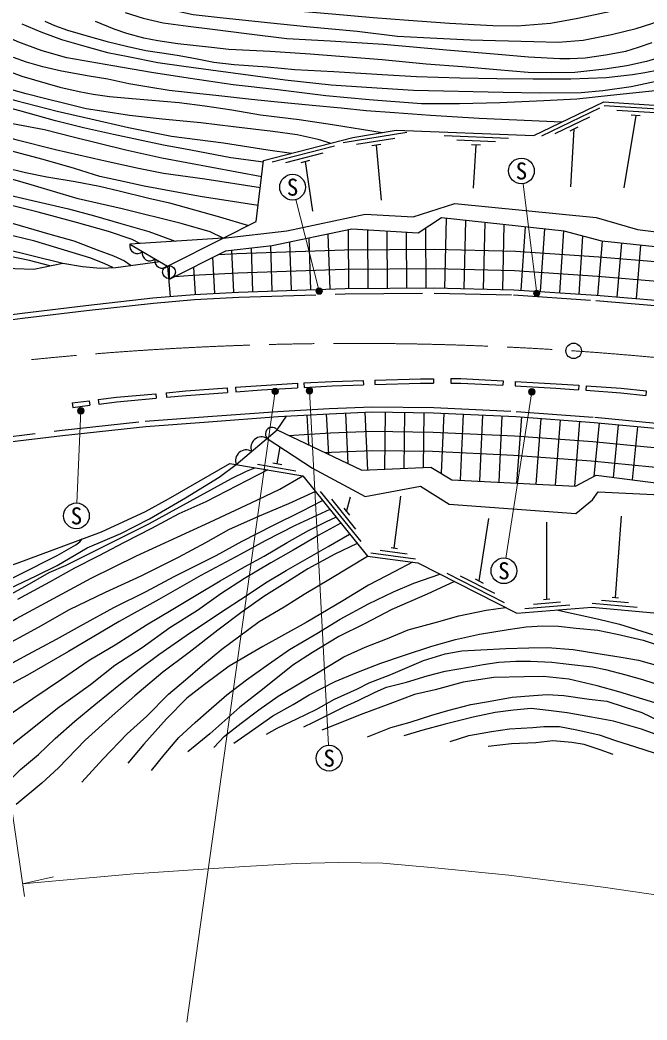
# Model space of a CAD drawing. Units: millimetres, scale not verified. Extents: x 40000 to 680000, y 20000 to 380000.
# Drawn here: x 135234 to 183936, y 262209 to 339906 of the extents above; entities that cross this region are included whole.
import ezdxf
from ezdxf.enums import TextEntityAlignment as Align

# ---------------------------------------------------------------- set-up
doc = ezdxf.new("R2010")
doc.units = ezdxf.units.MM
doc.header["$LTSCALE"] = 1000
doc.linetypes.add('CHAIN', pattern=[18.5, 12, -1.5, 3.5, -1.5])
doc.linetypes.add('DASHED', pattern=[7.5, 6, -1.5])
for name, color, linetype, lineweight in [('M-BGD', 7, 'Continuous', 25), ('M-BMK', 2, 'CHAIN', 13), ('M-BMK-SRVR', 3, 'Continuous', 25), ('M-STR-HTXT', 7, 'Continuous', 13), ('M-STR-STRC', 7, 'Continuous', 25)]:
    doc.layers.add(name, color=color, linetype=linetype, lineweight=lineweight)
doc.styles.add('ＭＳ ゴシック', font='')
doc.styles.get('ＭＳ ゴシック').set_extended_font_data('MS Gothic')

msp = doc.modelspace()

# ---------------------------------------------------------------- hatches: boundary and pattern name
at = {"layer": 'M-STR-HTXT'}
for points in [[(158600, 319058, -1), (158341, 318630, -0.41421), (158257, 318974, -0.41421)], [(175524, 318860, -1), (175214, 318468, -0.41421), (175173, 318820, -0.41421)], [(155270, 311175, -1), (154831, 310936, -0.41421), (154931, 311275, -0.41421)], [(157546, 310918, -0.41421), (157531, 311271, -0.41421), (157884, 311287, -1)], [(174786, 310871, -0.41421), (174844, 311220, -0.41421), (175193, 311162, -1)], [(139771, 309371, -0.41421), (139789, 309724, -0.41421), (140142, 309706, -1)]]:
    msp.add_hatch(color=256, dxfattribs=at).paths.add_polyline_path(points)

# ---------------------------------------------------------------- linework, layer by layer
at = {"layer": 'M-BGD'}
for p, q in [((180250, 333053), (175744, 330886)), ((185599, 332922), (180609, 333241)), ((184582, 332687), (181588, 332878)), ((179479, 332349), (176775, 331049)), ((183066, 332483), (182130, 326866)), ((183415, 332461), (182717, 332505)), ((165280, 331166), (160345, 330363)), ((178572, 331580), (177941, 331277)), ((178257, 331429), (177982, 326947)), ((164341, 330710), (161380, 330227)), ((163254, 330229), (162563, 330116)), ((173170, 330710), (168173, 330896)), ((172159, 330447), (169161, 330559)), ((170999, 330190), (170299, 330216)), ((159660, 330110), (154818, 328862)), ((158767, 329570), (155862, 328821)), ((162909, 330172), (163288, 325901)), ((170649, 330203), (170436, 326835)), ((157728, 328992), (157050, 328817)), ((157389, 328905), (157951, 325049)), ((168336, 324484), (168211, 319075)), ((169833, 324325), (169711, 319040)), ((171330, 324166), (171211, 319006)), ((172826, 324006), (172710, 318971)), ((159158, 323265), (159296, 318999)), ((160722, 323588), (160758, 319040)), ((162222, 323580), (162258, 319052)), ((163723, 323494), (163758, 319064)), ((165224, 323408), (165258, 319076)), ((166721, 323710), (166758, 319088)), ((174475, 323831), (174142, 318913)), ((175968, 323672), (175638, 318812)), ((177460, 323513), (177135, 318710)), ((151013, 322957), (143771, 322486)), ((143771, 322486), (146686, 320786)), ((156176, 322648), (156297, 318902)), ((157667, 322956), (157796, 318951)), ((178937, 323121), (178631, 318609)), ((180456, 322717), (180104, 318507)), ((181948, 322558), (181599, 318382)), ((151660, 322001), (151830, 318750)), ((153190, 322178), (153299, 318806)), ((154685, 322351), (154798, 318854)), ((183440, 322399), (183094, 318257)), ((150187, 321443), (150332, 318672)), ((146686, 320786), (146888, 318430)), ((146808, 320818), (146808, 319818)), ((148723, 320705), (148834, 318594)), ((156780, 311678), (156800, 311329)), ((157284, 311707), (157304, 311357)), ((161894, 311902), (161904, 311552)), ((162788, 311928), (162799, 311578)), ((167348, 312037), (167350, 311687)), ((168704, 312046), (168707, 311696)), ((172766, 311872), (172747, 311522)), ((173707, 311820), (173688, 311471)), ((145778, 310872), (145810, 310524)), ((146580, 310946), (146612, 310598)), ((151324, 311324), (151350, 310975)), ((151981, 311372), (152006, 311023)), ((178648, 311521), (178623, 311172)), ((179204, 311482), (179179, 311133)), ((183881, 311087), (183844, 310739)), ((139289, 310158), (140615, 310325)), ((139289, 310158), (139332, 309811)), ((140615, 310325), (140659, 309977)), ((141304, 310411), (141348, 310064)), ((139332, 309811), (140659, 309977)), ((159011, 309301), (159187, 306161)), ((160530, 309369), (160696, 305440)), ((162028, 309432), (162219, 304939)), ((163611, 309442), (163552, 304997)), ((165111, 309422), (165053, 305062)), ((166611, 309402), (166554, 305128)), ((168159, 309356), (167944, 304689)), ((169658, 309286), (169421, 304156)), ((157513, 309217), (157643, 306898)), ((171156, 309217), (170919, 304078)), ((172655, 309148), (172417, 303999)), ((174195, 309064), (173811, 303926)), ((175691, 308952), (175309, 303847)), ((177186, 308841), (176808, 303768)), ((178682, 308729), (178306, 303689)), ((180209, 308607), (179809, 304444)), ((181702, 308464), (181309, 304370)), ((183196, 308320), (182797, 304178)), ((155221, 305432), (155440, 306734)), ((153692, 305385), (156650, 304888)), ((154875, 305490), (155566, 305374)), ((158562, 303272), (161699, 299378)), ((159423, 302681), (161305, 300345)), ((160598, 301702), (160913, 302860)), ((164303, 298875), (164814, 302922)), ((160378, 301974), (160817, 301429)), ((170889, 296318), (171662, 301167)), ((176151, 294911), (176164, 300880)), ((181478, 295032), (181953, 301362)), ((162488, 298515), (165957, 298046)), ((163222, 298719), (165303, 298437)), ((164060, 298908), (164546, 298842)), ((168388, 296914), (172847, 294652)), ((169415, 296729), (172091, 295372)), ((170577, 296477), (171201, 296160)), ((175130, 294525), (177223, 294698)), ((175907, 294890), (176396, 294931)), ((179680, 294596), (183166, 294274)), ((180405, 294830), (182496, 294637)), ((181234, 295055), (181722, 295010)), ((174457, 294169), (177945, 294457))]:
    msp.add_line(p, q, dxfattribs=at)
for points in [[(146905, 341794), (147933, 341537), (149167, 341303), (150386, 341192), (153308, 340898), (156417, 340636), (159483, 340381), (162671, 340105), (165407, 339905), (168585, 339667), (171950, 339481), (173855, 339444), (176442, 339655), (178573, 340045), (181974, 340775), (184552, 341435), (186032, 341868), (188239, 342756)], [(145356, 341029), (146678, 340771), (148692, 340344), (151023, 340084), (154729, 339676), (157498, 339401), (161426, 339031), (164546, 338653), (166584, 338548), (170190, 338367), (175138, 338240), (177024, 338185), (178974, 338339), (181189, 338768), (183088, 339251), (184317, 339635), (185712, 340167), (187136, 340691), (188449, 341262), (190940, 342480)], [(143393, 340486), (144790, 340060), (146358, 339690), (148287, 339435), (150186, 339203), (152839, 338865), (155969, 338468), (159335, 338279), (163468, 338040), (168372, 337596), (172378, 337251), (174731, 337054), (177164, 336903), (177945, 336905), (179142, 336968), (180724, 337206), (182295, 337494), (183280, 337785), (184335, 338162)], [(135379, 339600), (136849, 338987), (138446, 338386), (140449, 337812), (142027, 337384), (143647, 337059), (145947, 336606), (147956, 336309), (150056, 336033), (153151, 335632), (155823, 335263), (159396, 334877), (162148, 334691), (165802, 334452), (172771, 334310), (175638, 334253), (178817, 334274), (180517, 334434), (182714, 334727), (185233, 335273)], [(137158, 339810), (137904, 339490), (138916, 339121), (140541, 338658), (141992, 338240), (143513, 337877), (144996, 337529), (146242, 337342), (147436, 337167), (148727, 336935), (150289, 336617), (151877, 336457), (154470, 336274), (156585, 336066), (159624, 335913), (163362, 335662), (166020, 335504), (169392, 335423), (172272, 335369), (175087, 335344), (178012, 335344), (180771, 335445), (182799, 335663), (183774, 335824), (184843, 336038)], [(185717, 337217), (183891, 336685), (182376, 336352), (180650, 336089), (178328, 335828), (176487, 335800), (174701, 335820), (172264, 336022), (169601, 336260), (166780, 336474), (163367, 336815), (157785, 337255), (154664, 337471), (151443, 337623), (150107, 337777), (147496, 338055), (145943, 338278), (144855, 338488), (143528, 338852), (142544, 339195), (141102, 339777)], [(184580, 334391), (181111, 334051), (178486, 333757), (175924, 333628), (172513, 333478), (169385, 333405), (166429, 333400), (162355, 333700), (158982, 334023), (155259, 334468), (151797, 334874), (148297, 335392), (145460, 335814), (142442, 336355), (138875, 336978), (136949, 337518), (135073, 338197), (133427, 338970)], [(130225, 338207), (130593, 337912), (131074, 337511), (131748, 336986), (132570, 336565), (135365, 335534), (138328, 334692), (139826, 334349), (140907, 334133), (142191, 333958), (143958, 333807), (147606, 333508), (149602, 333245), (151686, 332923), (153919, 332536), (156909, 332182), (159513, 331792), (163376, 331160)], [(154142, 328864), (151610, 329189), (148508, 329789), (146391, 330171), (142495, 331009), (140162, 331522), (137980, 332076), (135214, 332843), (133059, 333410), (131662, 333854), (130347, 334344), (129070, 334794), (128236, 335184), (127662, 335552), (127033, 336026), (125636, 337246)], [(127196, 337406), (128011, 336737), (129040, 335996), (129808, 335496), (130662, 335081), (131871, 334577), (133024, 334166), (134901, 333650), (138112, 332831), (140746, 332230), (143666, 331558), (147001, 330874), (151038, 330358), (154490, 329823), (156331, 329561)], [(159315, 330331), (158392, 330609), (156760, 330972), (154868, 331236), (151810, 331614), (149287, 331923), (146286, 332213), (143745, 332496), (141744, 332784), (140374, 333012), (138822, 333384), (137246, 333789), (135715, 334165), (133942, 334666), (132993, 334954), (132289, 335238), (131633, 335493), (130518, 336052), (129935, 336542), (128735, 337668)], [(123222, 336529), (124126, 335720), (125346, 334677), (126028, 334151), (127094, 333441), (128213, 332823), (129942, 332108), (131980, 331428), (134920, 330633), (137981, 329839), (141607, 329028), (144444, 328384), (146378, 328011), (149586, 327560), (153904, 326880)], [(124018, 337025), (124875, 336182), (126548, 334867), (127527, 334285), (128586, 333657), (130151, 333029), (131646, 332504), (134648, 331863), (137139, 331388), (139371, 330819), (143456, 329828), (146253, 329199), (154006, 327734)], [(177317, 331976), (170901, 332248), (167126, 332485), (164334, 332686), (162132, 332861), (160191, 333056), (157940, 333258), (154973, 333546), (153224, 333723), (150669, 334025), (148488, 334250), (146833, 334438), (145239, 334680), (143700, 334957), (142055, 335311), (140606, 335546), (138447, 335943), (136999, 336271), (135743, 336628), (134720, 336992)], [(118798, 335795), (119638, 334931), (120626, 334069), (121651, 333242), (122659, 332513), (123951, 331825), (125604, 331176), (127072, 330685), (128828, 330143), (131146, 329420), (133970, 328466), (135667, 328057), (137327, 327715), (139518, 327355), (141413, 326992), (142926, 326641), (145253, 326071), (146849, 325707), (150731, 324611), (152986, 323946)], [(153737, 325490), (149226, 326193), (144866, 326991), (142873, 327431), (141433, 327759), (139470, 328355), (137042, 329067), (134503, 329740), (132554, 330203), (130737, 330684), (129184, 331283), (127702, 331810), (126865, 332160), (126169, 332542), (125401, 332906), (124194, 333615), (123532, 334089), (122741, 334699), (121176, 336096)], [(115765, 334882), (116830, 333943), (118078, 332883), (119233, 332009), (120483, 331161), (121867, 330335), (123096, 329732), (124607, 329168), (126138, 328708), (128801, 327911), (131180, 327178), (134745, 326223), (138994, 325227), (141032, 324686), (143075, 324096), (145246, 323468), (147291, 322714)], [(151013, 322957), (149997, 323445), (147752, 324084), (143163, 325224), (139764, 326000), (138352, 326422), (136109, 327096), (134052, 327698), (132756, 328075), (130929, 328587), (127523, 329312), (126452, 329616), (124763, 330135), (123550, 330541), (122428, 331064), (121457, 331627), (120571, 332127), (119854, 332604), (119050, 333160), (118125, 333930), (116699, 335232)], [(144535, 322535), (143953, 322855), (142096, 323467), (139623, 324160), (136640, 324986), (133614, 325721), (130907, 326343), (128594, 326893), (126496, 327400), (124443, 328050), (122704, 328570), (121647, 329010), (120713, 329417), (120045, 329816), (119130, 330417), (118427, 330990), (117398, 331988), (114357, 334414)], [(108420, 333349), (109400, 332373), (110935, 331183), (112587, 329953), (113864, 329062), (114751, 328332), (115383, 327891), (116443, 327284), (118235, 326507), (120260, 325840), (122814, 324997), (125006, 324348), (128086, 323450), (133843, 322172), (138568, 321002)], [(142454, 320667), (141832, 320949), (140742, 321400), (136392, 322733), (133828, 323335), (131735, 323878), (128329, 324784), (126902, 325176), (125155, 325738), (123249, 326388), (121368, 327006), (119827, 327553), (118547, 328050), (117281, 328574), (116527, 328975), (115525, 329525), (114710, 330119), (113725, 330793), (112502, 331739), (110162, 333610)], [(112198, 333897), (113187, 333044), (114472, 331976), (115740, 331118), (116673, 330490), (117253, 330099), (117927, 329733), (119380, 329145), (120884, 328497), (122238, 327916), (124835, 327003), (127713, 326027), (132227, 324773), (134627, 324118), (137544, 323266), (139419, 322747), (141225, 322058), (142499, 321586), (143358, 321189), (143875, 320838)], [(151013, 322957), (153588, 324248), (154158, 329001), (161084, 330787), (164444, 331334), (175155, 330937), (180578, 333543), (185668, 333219), (189229, 326251), (196980, 320499), (209324, 320754)], [(137546, 320796), (135973, 321207), (133433, 321726), (131189, 322082), (128571, 322610), (124647, 323336), (122532, 323803), (121141, 324149), (119379, 324667), (117749, 325237), (116355, 325626), (115212, 326115), (114217, 326556), (113317, 327007), (112346, 327606), (111604, 328147), (110454, 328874), (109019, 329878), (107830, 330830), (105691, 332615)], [(146686, 320786), (151013, 322957), (155958, 323531), (162057, 324829), (165773, 324609), (169003, 325641), (179976, 324565), (183206, 323633), (187111, 323143), (190209, 321174), (191891, 320832), (198148, 318169)], [(198133, 317072), (190793, 320264), (189308, 320614), (187006, 322019), (180430, 322719), (177492, 323510), (167980, 324522), (166169, 323354), (161018, 323649), (154814, 322366), (151184, 321946), (146777, 319723)], [(150685, 321695), (152084, 321768), (160430, 322038), (167430, 322094), (173720, 321949), (180207, 321509), (185190, 321092), (189256, 320646)], [(128908, 319101), (131849, 320711), (136313, 320548), (138568, 321002), (140083, 320751), (141492, 320619), (142671, 320678), (146094, 321131)], [(147261, 319967), (148647, 320086), (152148, 320269), (160461, 320538), (167418, 320594), (173652, 320450), (180094, 320013), (185046, 319599), (190635, 318985), (195105, 318389)], [(130763, 316525), (135391, 317127), (140357, 317736), (145557, 318316), (148751, 318589), (152211, 318770), (160491, 319038), (167407, 319094), (173584, 318951), (179981, 318518), (184902, 318106), (190454, 317496), (197222, 316593), (202936, 315714), (209686, 314649), (214103, 313817), (218174, 312977), (225356, 311343), (230938, 309914), (235634, 308566), (240246, 306968), (251779, 303091), (265116, 298576), (280850, 293344)], [(151981, 311372), (153967, 311518), (156780, 311678)], [(157284, 311707), (159473, 311831), (161894, 311902)], [(162788, 311928), (166338, 312031), (167348, 312037)], [(162799, 311578), (166344, 311681), (167350, 311687)], [(168704, 312046), (169487, 312051), (172766, 311872)], [(168707, 311696), (169479, 311701), (172747, 311522)], [(173707, 311820), (176885, 311646), (178648, 311521)], [(141304, 310411), (142728, 310590), (145778, 310872)], [(146580, 310946), (148105, 311088), (151324, 311324)], [(146612, 310598), (148134, 310739), (151350, 310975)], [(152006, 311023), (153990, 311169), (156800, 311329)], [(157304, 311357), (159488, 311482), (161904, 311552)], [(173688, 311471), (176863, 311297), (178623, 311172)], [(179179, 311133), (181903, 310940), (183844, 310739)], [(179204, 311482), (181933, 311289), (183881, 311087)], [(141348, 310064), (142766, 310242), (145810, 310524)], [(130487, 306665), (138542, 307628), (144999, 308328), (149866, 308689), (155275, 309091), (159275, 309315), (162588, 309456), (167365, 309392), (173742, 309098), (179844, 308642), (186221, 308029), (190206, 307582), (197375, 306716), (206307, 305207), (212866, 303980), (217706, 302862), (221024, 302019)], [(152034, 305360), (155215, 308057), (155926, 309128)], [(155215, 308057), (161787, 304920), (167158, 305154), (168788, 304190), (178385, 303685), (179991, 304540), (185811, 303790), (192748, 304407), (203879, 302605), (210350, 304129)], [(156099, 307635), (159349, 307817), (162609, 307956), (167321, 307893), (173652, 307600), (179717, 307148), (186066, 306537), (190032, 306092), (197160, 305231), (206044, 303730), (207499, 303458)], [(154432, 307393), (157947, 305096), (162050, 302879), (166339, 303696), (168569, 302298), (178416, 301574), (179710, 302622), (180131, 303245), (185534, 302981), (192255, 303699), (204024, 302003), (210265, 303674)], [(158916, 306290), (159423, 306319), (162631, 306455), (167276, 306393), (173562, 306103), (179589, 305653), (185910, 305045), (189859, 304602), (196945, 303746), (199501, 303314)], [(87148, 278797), (91504, 280843), (95506, 282675), (99969, 284603), (104610, 286622), (109377, 288578), (116441, 291308), (124268, 294121), (135020, 297706), (141567, 300149), (144995, 301730), (146763, 302710), (151521, 305446)], [(133412, 295269), (136480, 296719), (138131, 297524), (140450, 298885), (143063, 300013), (145289, 301153), (148091, 302790), (150704, 304373), (152034, 305360)], [(151521, 305446), (157194, 304492), (162224, 298249), (166141, 297718), (173832, 293816), (179657, 294297), (184740, 293827), (187792, 296338), (192456, 296880), (196350, 296861), (200031, 300025), (209893, 301687), (210408, 304440)], [(133653, 294838), (135619, 295901), (137493, 296989), (138808, 297540), (145236, 300765), (151656, 304278), (152837, 304839), (153466, 305119)], [(154480, 304948), (149660, 302470), (147565, 301539), (145455, 300404), (143337, 299317), (141301, 298236), (139457, 297311), (137521, 296219), (135037, 294872)], [(101611, 269121), (102960, 270480), (104408, 272126), (105917, 273584), (107854, 275362), (109699, 276770), (111138, 277841), (113286, 279484), (115696, 281239), (118685, 283324), (121037, 284921), (124276, 286998), (126845, 288516), (129826, 290275), (132217, 291762), (134965, 293399), (138185, 295149), (140765, 296528), (144291, 298267), (147436, 299715), (149986, 300895), (153196, 302387), (155408, 303458), (157194, 304492)], [(158184, 303263), (156086, 302320), (153808, 301364), (151420, 300300), (149649, 299276), (147510, 298152), (144610, 296687), (141845, 295414), (139056, 294079), (136636, 292695), (133380, 290953), (130005, 289012), (126918, 287178), (123197, 284653), (120548, 282958), (117442, 280758), (114804, 278817), (112833, 277155), (109805, 274725), (106602, 271971)], [(108960, 272130), (111566, 274248), (114255, 276568), (116613, 278467), (118576, 279963), (120666, 281474), (122835, 282867), (124451, 284065), (126162, 285189), (128292, 286502), (131091, 287977), (133310, 289240), (135518, 290413), (138069, 291790), (140159, 292974), (142526, 294247), (145038, 295493), (147207, 296667), (150461, 298298), (152485, 299406), (154873, 300630), (157122, 301753), (158735, 302579)], [(159299, 301880), (156604, 300628), (154286, 299445), (152375, 298400), (149288, 296756), (146015, 294887), (142927, 293172), (138993, 290842), (135810, 289013), (133230, 287618), (131131, 286504), (129547, 285497), (127426, 284133), (125316, 282680), (123046, 280998), (120218, 278639), (117829, 276558), (115489, 274497), (113659, 272886)], [(121753, 275336), (122897, 276450), (124230, 277852), (125822, 279353), (127307, 280650), (128859, 281943), (130341, 283036), (131857, 284125), (133976, 285646), (136225, 287198), (138467, 288693), (140596, 290175), (142616, 291358), (145057, 292905), (147107, 294138), (149060, 295285), (150782, 296339), (152662, 297413), (154194, 298249), (155979, 299317), (157631, 300242), (159054, 300948), (159775, 301288)], [(160152, 300820), (158456, 299882), (156456, 298718), (154705, 297724), (152683, 296517), (150833, 295324), (149031, 294020), (146882, 292687), (144729, 291133), (142590, 289760), (140698, 288246), (138159, 286404), (136687, 285240), (134681, 283633), (132609, 281901), (130464, 279965), (128262, 278123), (126987, 276977)], [(131420, 277844), (132656, 278999), (133811, 280244), (135280, 281661), (136665, 282836), (137960, 284091), (139497, 285428), (141120, 286773), (143046, 288320), (144500, 289475), (146007, 290613), (148148, 292087), (150732, 293823), (152884, 295217), (154302, 296186), (155916, 297132), (157549, 298058), (159163, 299004), (160839, 299968)], [(90871, 267586), (92106, 268650), (92866, 269305), (94182, 270544), (95807, 271896), (97780, 273515), (99325, 274634), (100973, 275965), (102926, 277583), (104272, 278617), (107592, 281128), (109429, 282289), (111879, 283945), (116816, 287028), (122138, 290119), (124532, 291347), (127123, 292765), (128952, 293590), (132201, 295322), (138119, 298304), (139570, 299128), (139872, 299370), (140067, 299589)], [(161424, 299241), (159701, 298406), (157589, 297271), (156035, 296275), (154180, 295108), (152386, 293853), (150601, 292506), (148368, 290771), (146334, 289226), (144141, 287392), (142386, 285836), (140292, 283952), (138230, 281791), (136933, 280623), (134930, 278940)], [(140041, 280693), (141658, 282467), (143557, 284431), (145093, 285827), (146771, 287535), (148098, 288651), (149407, 289771), (150903, 291017), (152202, 291987), (153818, 293183), (155754, 294310), (157304, 295291), (159349, 296518), (162224, 298249)], [(165719, 297775), (164359, 297065), (162294, 295988), (160298, 294771), (157463, 293104), (154101, 291239), (151493, 289690), (149578, 288284), (148199, 287224), (146602, 285617), (144855, 283652), (143608, 282166)], [(145454, 281597), (146431, 282824), (147559, 284170), (148836, 285327), (149893, 286264), (151293, 287464), (152829, 288631), (154539, 289851), (156175, 290998), (158280, 292245), (160099, 293354), (162313, 294551), (164259, 295478), (165838, 296158), (167843, 296854)], [(168985, 296275), (166865, 295289), (164122, 294112), (161996, 292994), (160000, 291997), (157963, 290767), (156417, 289780), (154070, 287892), (152304, 286515), (149987, 284449), (148281, 283033)], [(150287, 283392), (151127, 284271), (152404, 285278), (153791, 286295), (155277, 287362), (157164, 288492), (158731, 289409), (160399, 290438), (162045, 291166), (163773, 291856), (165390, 292515), (167584, 293113), (169314, 293613), (171448, 294062), (172951, 294263)], [(176907, 294070), (180201, 293363), (181790, 292956), (184367, 292152)], [(151855, 283707), (153289, 284739), (154862, 285831), (156454, 286722), (157687, 287483), (159722, 288516), (161385, 289207), (163271, 289940), (165035, 290541), (167219, 291242), (169055, 291774), (170929, 292184), (173146, 292556), (174548, 292756), (175851, 292836), (177063, 292806), (178445, 292656), (180112, 292485), (181624, 292185), (183640, 291714), (185874, 290963)], [(154376, 284405), (155211, 284888), (156750, 285602), (158239, 286346), (159657, 287140), (161460, 287937), (162365, 288399), (164035, 289053), (166566, 290131), (168263, 290653), (169542, 290885), (171021, 290976), (172962, 291066), (174766, 291127), (176215, 291157), (178207, 290986), (179967, 290704), (181943, 290412), (183270, 290170), (184930, 289698)], [(157273, 284992), (158027, 285359), (158863, 285771), (160422, 286551), (161505, 287039), (162811, 287673), (163710, 288059), (165256, 288464), (166861, 288940), (168267, 289301), (170081, 289618), (171202, 289840), (172431, 290017), (173755, 290080), (174899, 290099), (176545, 290017), (177869, 289852), (179709, 289649), (180722, 289440), (182293, 289016), (183591, 288674), (185432, 288077)], [(196277, 281645), (194128, 282698), (192208, 283698), (190413, 284606), (188221, 285524), (186376, 286209), (184533, 286848), (181743, 287711), (180064, 288167), (177876, 288693), (175887, 288902), (174399, 288864), (172045, 288832), (169657, 288446), (167476, 287850), (165880, 287489), (163952, 286766), (161645, 285923), (159796, 285176), (158687, 284739)], [(162234, 284220), (164029, 284923), (165530, 285360), (167222, 285905), (168470, 286253), (170253, 286710), (171627, 286963), (173471, 287305), (175108, 287432), (176185, 287508), (177464, 287420), (179447, 287147), (180804, 286988), (182172, 286539), (183536, 286101), (184993, 285398), (187834, 284288), (190452, 283090), (191896, 282425)], [(189213, 282464), (187959, 283091), (187015, 283585), (186008, 284085), (184570, 284421), (183498, 284814), (181337, 285417), (179614, 285727), (177730, 286075), (176273, 286253), (174950, 286405), (173567, 286278), (172141, 286100), (170423, 285745), (168248, 285200), (166532, 284732), (165056, 284282)], [(168636, 283845), (170106, 284301), (171862, 284637), (173268, 284840), (175056, 284941), (175936, 285005), (177148, 285004), (178484, 284757), (180222, 284377), (181495, 283934), (183041, 283440), (184575, 282939)], [(181316, 282825), (180297, 283205), (179068, 283604), (178092, 283762), (176629, 283895), (175293, 283756), (173409, 283654), (171591, 283471)]]:
    msp.add_lwpolyline(points, dxfattribs=at)
at = {"layer": 'M-BGD', "linetype": 'DASHED'}
for points in [[(130763, 316121), (135441, 316730), (140403, 317338), (145596, 317917), (148778, 318190), (152228, 318371), (160499, 318638), (167404, 318693), (173566, 318551), (179951, 318119), (184863, 317708), (190406, 317099), (197165, 316197), (202874, 315319), (209618, 314255), (214025, 313424), (218089, 312586), (225262, 310954), (230833, 309527), (235514, 308185), (240117, 306589), (251651, 302712), (264989, 298196), (280721, 292965)], [(130453, 307063), (138497, 308025), (144963, 308727), (149836, 309088), (155249, 309490), (159256, 309715), (162582, 309856), (167377, 309792), (173767, 309497), (179878, 309041), (186262, 308427), (190252, 307980), (197432, 307112), (206377, 305601), (212948, 304372), (217801, 303250), (221144, 302401)]]:
    msp.add_lwpolyline(points, dxfattribs=at)
at = {"layer": 'M-BGD'}
msp.add_circle((146808, 320318), 500, dxfattribs=at)
for centre, radius, start, end in [((144338, 322342), 585, 165.83358, 313.66449), ((145310, 321776), 585, 165.83358, 313.66449), ((146281, 321209), 585, 165.83358, 313.66449), ((154811, 307740), 514, 38.15499, 222.44785), ((153993, 306695), 824, 57.84989, 202.75295), ((152795, 305678), 824, 57.84989, 202.75295)]:
    msp.add_arc(centre, radius, start, end, dxfattribs=at)
at = {"layer": 'M-BMK'}
msp.add_arc((161201, 64779), 250000, 74.90086, 109.01876, dxfattribs=at)
at = {"layer": 'M-BMK-SRVR'}
msp.add_circle((178241, 314198), 600, dxfattribs=at)
at = {"layer": 'M-STR-HTXT'}
for p, q in [((175369, 318664), (174309, 327184)), ((158471, 318844), (156652, 325948)), ((155051, 311055), (148185, 262030)), ((157715, 311102), (159193, 283553)), ((174989, 311016), (172976, 298100)), ((139956, 309539), (139659, 302378)), ((135586, 271794), (131639, 298913)), ((135441, 272785), (137832, 273341))]:
    msp.add_line(p, q, dxfattribs=at)
msp.add_lwpolyline([(135441, 272785), (144065, 273554), (149070, 273915), (152687, 274147), (156744, 274377), (160009, 274446), (163414, 274404), (167446, 274038), (173207, 273469), (180532, 272537), (189392, 271238), (196349, 270047), (203180, 268732), (211042, 267100), (218438, 265278), (228371, 262553), (241980, 258605), (257396, 254314), (274144, 249755)], dxfattribs=at)
for centre in [(158471, 318844), (175369, 318664), (155051, 311055), (157715, 311102), (174989, 311016), (139956, 309539)]:
    msp.add_circle(centre, 250, dxfattribs=at)
at = {"layer": 'M-STR-STRC'}
for centre in [(174185, 328176), (156404, 326917), (139618, 301379), (172822, 297112), (159246, 282555)]:
    msp.add_circle(centre, 1000, dxfattribs=at)

# ---------------------------------------------------------------- texts
at = {"layer": 'M-STR-STRC', "style": 'ＭＳ ゴシック'}
for p in [(174185, 328176), (156404, 326917), (139618, 301379), (172822, 297112), (159246, 282555)]:
    msp.add_text('S', height=1320, dxfattribs=at).set_placement(p, align=Align.MIDDLE_CENTER)

doc.saveas('drawing.dxf')
